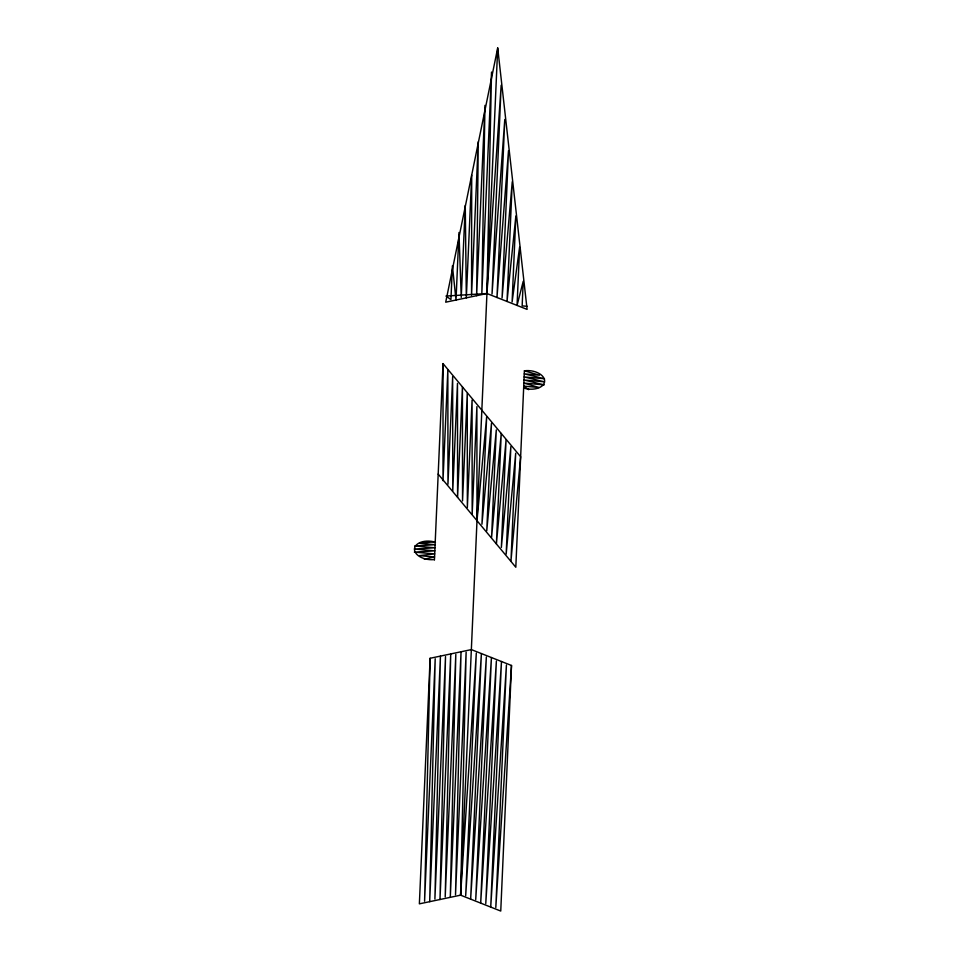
<?xml version="1.0" encoding="UTF-8"?>
<svg xmlns="http://www.w3.org/2000/svg" width="959" height="959" viewBox="0 0 959 959"><rect width="100%" height="100%" fill="white"/><g stroke="black" fill="none" stroke-linecap="round" stroke-linejoin="round"><path stroke-width="1.44" d="M443.022 363.593L442.998 480.687L447.841 370.174L447.961 484.211L452.66 376.767L452.768 490.792L457.479 383.36L457.587 497.385L462.43 386.873L462.538 500.91L467.249 393.466L467.357 507.491L472.068 400.059L472.176 514.084L476.887 406.652L476.995 520.677L486.657 416.757L481.945 524.189L491.476 423.351L486.764 530.783L496.294 429.932L491.583 537.376L501.245 433.456L496.402 543.957L506.064 440.049L501.353 547.481L510.871 446.63L506.172 554.074L515.69 453.223L510.991 560.655L520.641 456.748L443.022 363.593L434.427 560.044M486.944 293.526L491.535 72.057L481.85 293.07L484.966 105.37L476.635 295.696L478.265 141.752L471.552 295.24L471.708 175.077L466.326 297.853L465.271 205.322L461.243 297.41L458.977 232.498L456.016 300.023L452.408 265.811L450.934 299.58L445.983 296.055L486.944 293.526L527.102 309.397L497.697 47.95L445.707 302.193L486.944 293.526L501.173 85.231L492.027 293.969L504.782 119.455L496.978 297.494L508.522 150.599L502.072 297.937L512.262 181.742L507.023 301.462L515.87 215.967L512.106 301.917L519.61 247.11L517.057 305.43L523.218 281.323L522.152 305.885L527.234 306.329M430.123 658.27L424.585 901.232L435.206 658.725L429.68 901.676L440.433 656.112L434.895 899.062L445.515 656.555L439.989 899.506L450.742 653.942L445.204 896.893L455.825 654.386L450.298 897.336L461.039 651.772L455.513 894.723L466.134 652.216L460.596 895.167L500.754 911.05L511.507 665.474L471.349 649.603L430.123 658.27L419.371 903.846L460.596 895.167L476.299 653.115L465.69 895.622L481.394 653.57L470.641 899.134L486.345 657.083L475.724 899.59L491.428 657.538L480.675 903.114L496.378 661.063L485.769 903.558L501.473 661.506L490.72 907.082L506.424 665.031L495.803 907.526L511.507 665.474M460.596 895.167L497.697 47.95M528.685 389.666L523.734 386.141L538.994 387.496L523.878 383.073L544.221 384.871L524.01 380.004L544.352 381.802L524.141 376.935L544.484 378.733L524.273 373.866L539.533 375.209L524.405 370.797L515.81 567.248L438.179 474.094M424.25 559.145L434.559 556.975L419.299 555.621L434.691 553.906L414.348 552.108L434.823 550.838L414.48 549.039L434.954 547.769L414.612 545.971L435.098 544.7L419.838 543.345L435.23 541.631M524.405 370.797A15.332 9.206 6.5 0 1 544.652 381.071A15.332 9.206 6.5 0 1 524.177 388.203M434.187 559.553A15.332 9.206 6.5 0 1 414.492 548.872A15.332 9.206 6.5 0 1 435.47 542.243"/></g></svg>
